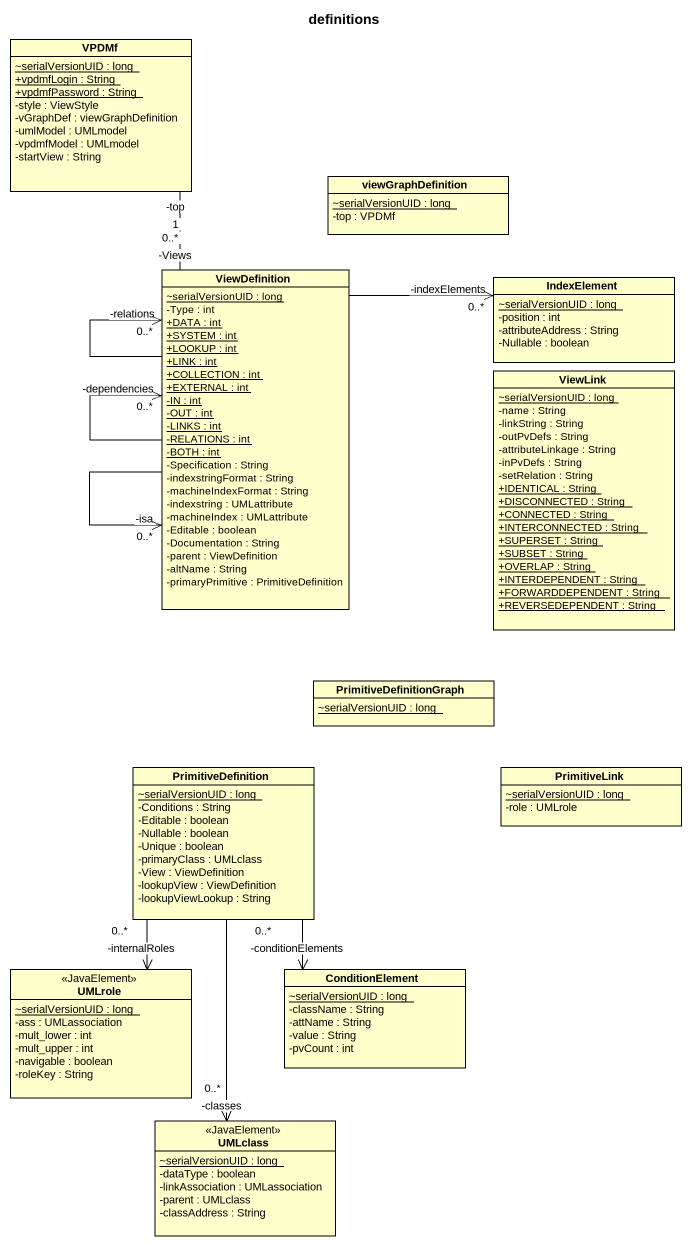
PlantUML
@startuml
title definitions
hide circle
hide empty members
skinparam classAttributeIconSize 0
class VPDMf {
  {static} ~serialVersionUID : long
  {static} +vpdmfLogin : String
  {static} +vpdmfPassword : String
  -style : ViewStyle
  -vGraphDef : viewGraphDefinition
  -umlModel : UMLmodel
  -vpdmfModel : UMLmodel
  -startView : String
}
class viewGraphDefinition {
  {static} ~serialVersionUID : long
  -top : VPDMf
}
class ViewDefinition {
  {static} ~serialVersionUID : long
  -Type : int
  {static} +DATA : int
  {static} +SYSTEM : int
  {static} +LOOKUP : int
  {static} +LINK : int
  {static} +COLLECTION : int
  {static} +EXTERNAL : int
  {static} -IN : int
  {static} -OUT : int
  {static} -LINKS : int
  {static} -RELATIONS : int
  {static} -BOTH : int
  -Specification : String
  -indexstringFormat : String
  -machineIndexFormat : String
  -indexstring : UMLattribute
  -machineIndex : UMLattribute
  -Editable : boolean
  -Documentation : String
  -parent : ViewDefinition
  -altName : String
  -primaryPrimitive : PrimitiveDefinition
}
class IndexElement {
  {static} ~serialVersionUID : long
  -position : int
  -attributeAddress : String
  -Nullable : boolean
}
class ViewLink {
  {static} ~serialVersionUID : long
  -name : String
  -linkString : String
  -outPvDefs : String
  -attributeLinkage : String
  -inPvDefs : String
  -setRelation : String
  {static} +IDENTICAL : String
  {static} +DISCONNECTED : String
  {static} +CONNECTED : String
  {static} +INTERCONNECTED : String
  {static} +SUPERSET : String
  {static} +SUBSET : String
  {static} +OVERLAP : String
  {static} +INTERDEPENDENT : String
  {static} +FORWARDDEPENDENT : String
  {static} +REVERSEDEPENDENT : String
}
class PrimitiveDefinitionGraph {
  {static} ~serialVersionUID : long
}
class PrimitiveDefinition {
  {static} ~serialVersionUID : long
  -Conditions : String
  -Editable : boolean
  -Nullable : boolean
  -Unique : boolean
  -primaryClass : UMLclass
  -View : ViewDefinition
  -lookupView : ViewDefinition
  -lookupViewLookup : String
}
class PrimitiveLink {
  {static} ~serialVersionUID : long
  -role : UMLrole
}
class UMLrole <<JavaElement>> {
  {static} ~serialVersionUID : long
  -ass : UMLassociation
  -mult_lower : int
  -mult_upper : int
  -navigable : boolean
  -roleKey : String
}
class ConditionElement {
  {static} ~serialVersionUID : long
  -className : String
  -attName : String
  -value : String
  -pvCount : int
}
class UMLclass <<JavaElement>> {
  {static} ~serialVersionUID : long
  -dataType : boolean
  -linkAssociation : UMLassociation
  -parent : UMLclass
  -classAddress : String
}
ViewDefinition "-Views\n0..*" -up- "-top\n1" VPDMf
ViewDefinition "-relations\n0..*" <-- ViewDefinition
ViewDefinition "-dependencies\n0..*" <-- ViewDefinition
ViewDefinition "-isa\n0..*" <-- ViewDefinition
IndexElement "-indexElements\n0..*" <-left- ViewDefinition
UMLrole "-internalRoles\n0..*" <-up- PrimitiveDefinition
ConditionElement "-conditionElements\n0..*" <-up- PrimitiveDefinition
UMLclass "-classes\n0..*" <-up- PrimitiveDefinition
@enduml
